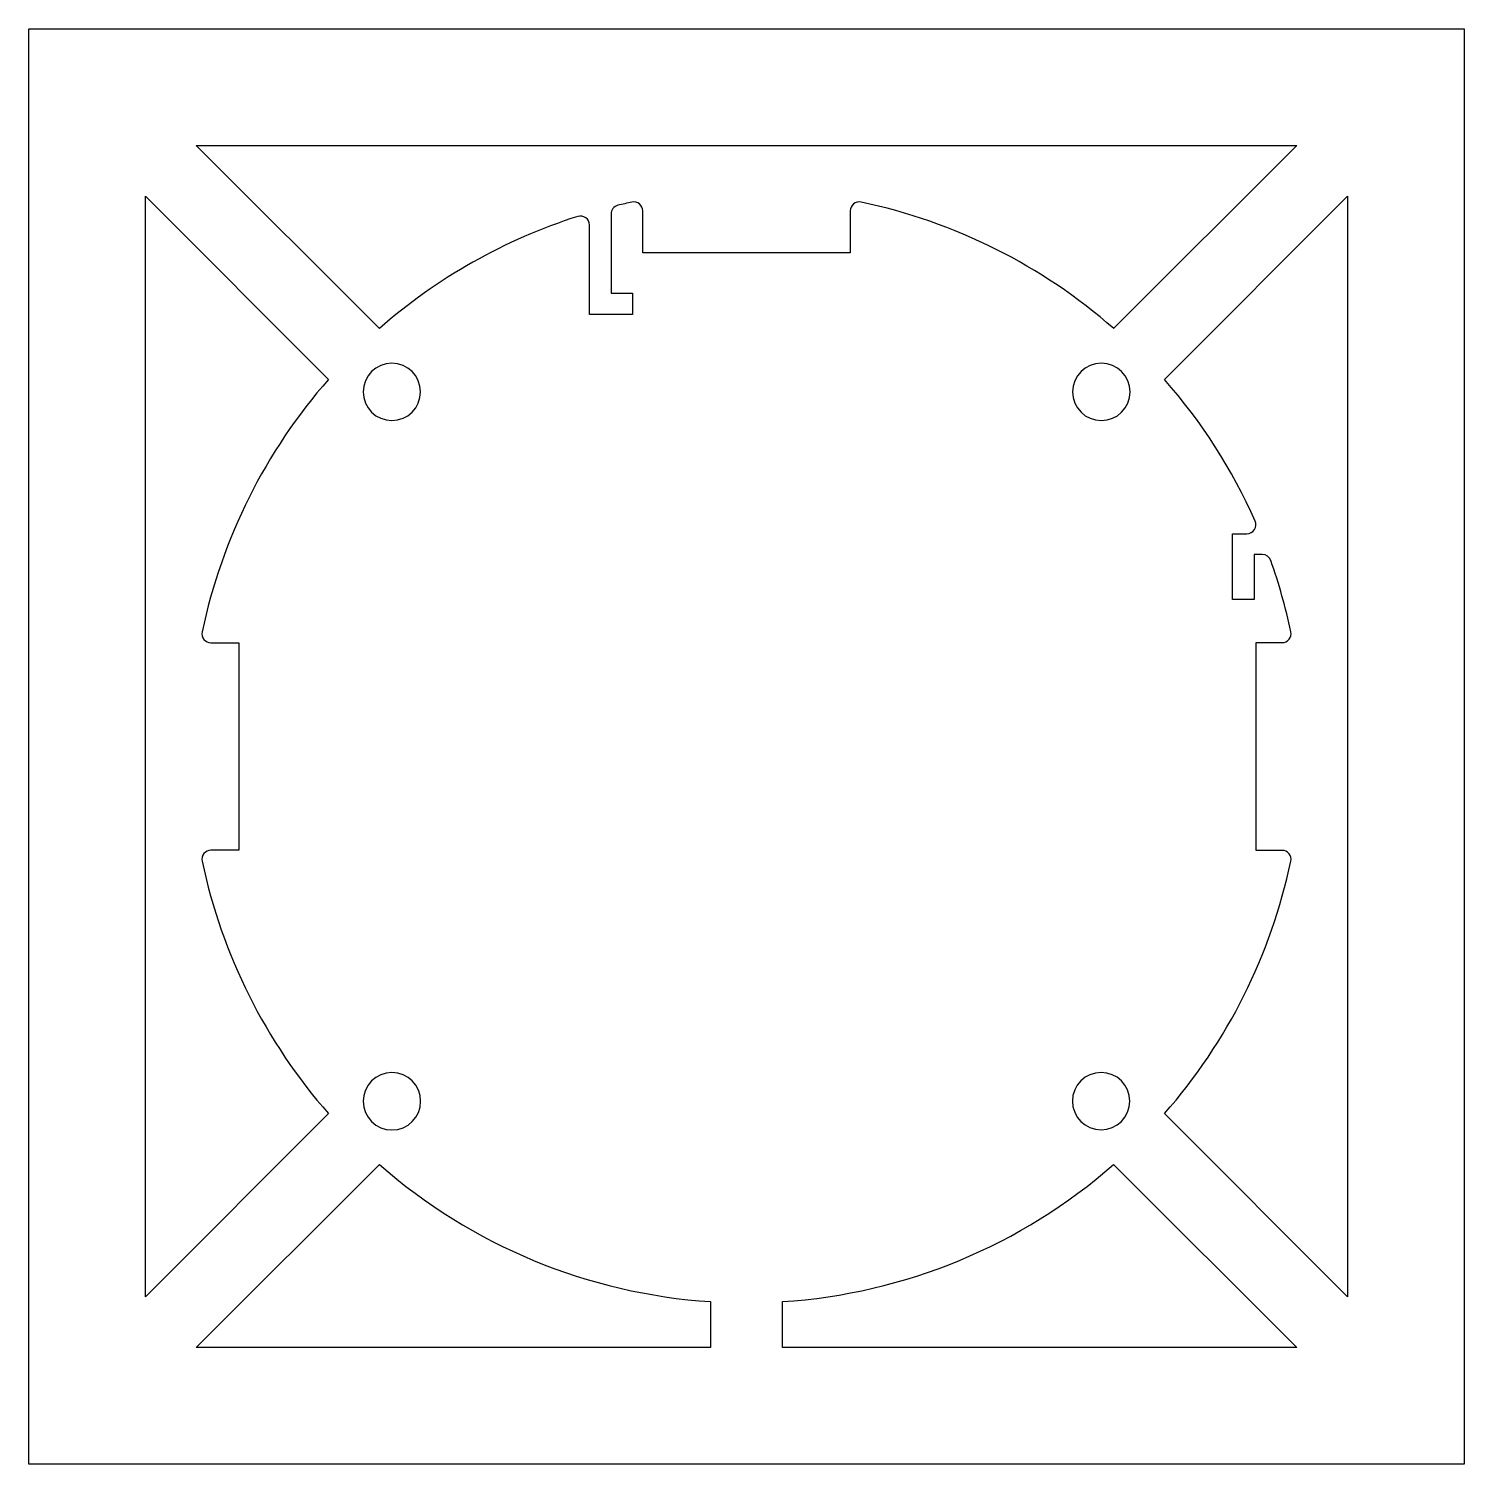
# Model space of a CAD drawing. Header units: millimetres. Extents: x 59.3 to 139.3, y 209.7 to 289.7.
import ezdxf

# ---------------------------------------------------------------- set-up
doc = ezdxf.new("R2010")
doc.units = ezdxf.units.MM
doc.layers.add('obrys', color=2, linetype='Continuous')

msp = doc.modelspace()

# ---------------------------------------------------------------- linework, layer by layer
at = {"layer": 'obrys'}
for p, q in [((59.341, 209.713), (59.341, 289.713)), ((59.341, 289.713), (139.341, 289.713)), ((139.341, 289.713), (139.341, 209.713)), ((78.881, 273.002), (68.669, 283.213)), ((68.669, 283.213), (130.013, 283.213)), ((130.013, 283.213), (119.801, 273.002)), ((65.841, 219.041), (65.841, 280.384)), ((65.841, 280.384), (76.052, 270.173)), ((122.63, 270.173), (132.841, 280.384)), ((132.841, 280.384), (132.841, 219.041)), ((91.79, 279.387), (91.79, 274.979)), ((93.556, 277.232), (93.556, 279.558)), ((105.126, 279.559), (105.126, 277.232)), ((90.59, 273.779), (90.59, 278.776)), ((105.126, 277.232), (93.556, 277.232)), ((91.79, 274.979), (92.99, 274.979)), ((92.99, 274.979), (92.99, 273.779)), ((91.79, 273.779), (90.59, 273.779)), ((92.99, 273.779), (91.79, 273.779)), ((126.423, 257.912), (126.423, 261.569)), ((126.423, 261.569), (127.226, 261.569)), ((128.085, 260.412), (127.623, 260.412)), ((127.623, 260.412), (127.623, 257.912)), ((127.623, 257.912), (126.423, 257.912)), ((69.496, 255.498), (71.046, 255.498)), ((71.046, 255.498), (71.046, 243.927)), ((127.744, 243.924), (127.744, 255.501)), ((127.744, 255.501), (129.186, 255.501)), ((71.046, 243.927), (69.496, 243.928)), ((129.186, 243.924), (127.744, 243.924)), ((76.052, 229.252), (65.841, 219.041)), ((132.841, 219.041), (122.63, 229.252)), ((68.669, 216.213), (78.881, 226.424)), ((119.801, 226.424), (130.013, 216.213)), ((97.341, 218.777), (97.341, 216.213)), ((101.341, 216.213), (101.341, 218.777)), ((97.341, 216.213), (68.669, 216.213)), ((130.013, 216.213), (101.341, 216.213)), ((139.341, 209.713), (59.341, 209.713))]:
    msp.add_line(p, q, dxfattribs=at)
for centre, radius, start, end in [((99.341, 249.713), 31, 101.89262, 103.36636), ((93.056, 279.558), 0.5, 0.00939, 101.89262), ((105.626, 279.559), 0.5, 78.1102, 180), ((99.344, 249.72), 30.993, 48.69339, 78.1102), ((99.341, 249.713), 31, 107.65639, 131.30093), ((90.09, 278.776), 0.5, 0, 107.65639), ((92.29, 279.387), 0.5, 103.36636, 180), ((79.578, 269.475), 1.6, 0, 180), ((119.113, 269.475), 1.6, 0, 180), ((99.341, 249.713), 31, 138.69907, 168.10735), ((99.358, 249.723), 30.98, 23.89486, 41.30853), ((79.578, 269.475), 1.6, 180, 0), ((119.113, 269.475), 1.6, 180, 0), ((127.226, 262.069), 0.5, 270.01555, 23.88393), ((128.085, 259.912), 0.5, 19.52999, 90.00657), ((99.343, 249.713), 30.998, 11.89845, 19.53712), ((69.496, 255.998), 0.5, 168.10735, 270), ((129.186, 256.001), 0.5, 270, 11.89845), ((69.496, 243.428), 0.5, 89.986, 191.89309), ((99.344, 249.714), 31.004, 191.89309, 221.29849), ((99.341, 249.713), 31, 318.6985, 348.10113), ((129.186, 243.424), 0.5, 348.10113, 90.00004), ((79.583, 229.945), 1.6, 0, 180), ((119.103, 229.95), 1.6, 0, 180), ((79.583, 229.945), 1.6, 180, 0), ((119.103, 229.95), 1.6, 180, 360), ((99.343, 249.716), 31.004, 228.70148, 266.29852), ((99.34, 249.714), 31.002, 273.70008, 311.29992)]:
    msp.add_arc(centre, radius, start, end, dxfattribs=at)

doc.saveas('drawing.dxf')
